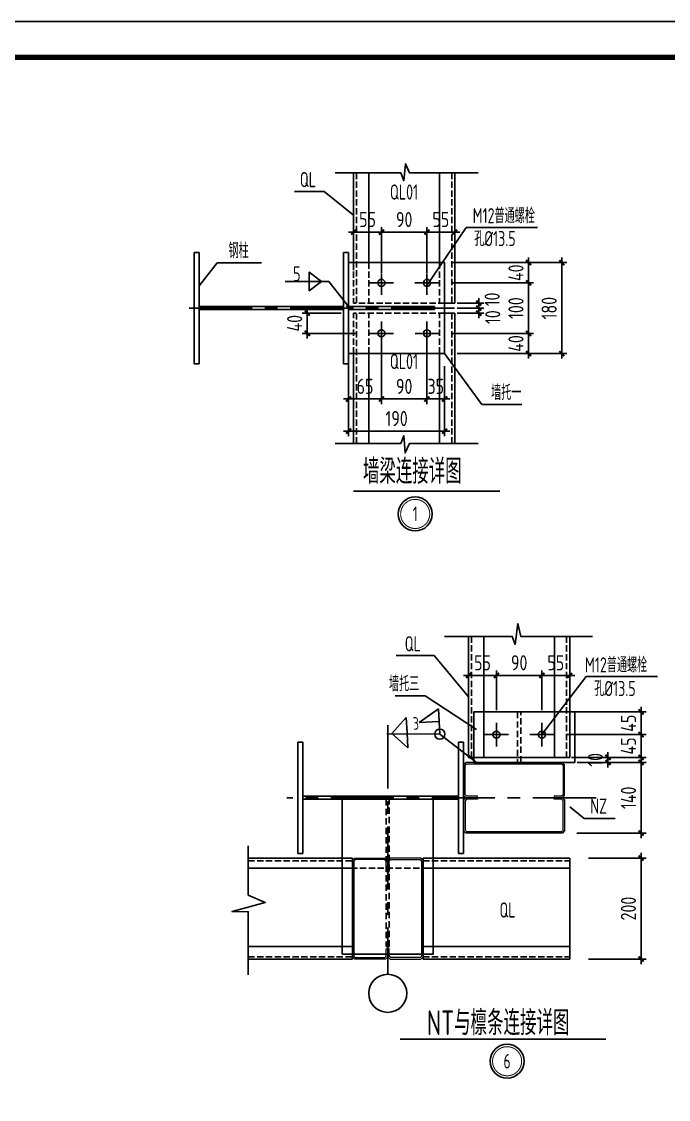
# Model space of a CAD drawing. Extents: x 180850 to 1399066, y 48356 to 327880.
# Drawn here: x 1108864 to 1134467, y 177722 to 220382 of the extents above; entities that cross this region are included whole.
import ezdxf
from ezdxf.enums import TextEntityAlignment as Align

# ---------------------------------------------------------------- set-up
doc = ezdxf.new("R2010")
doc.units = 0
doc.header["$LTSCALE"] = 1000
for name, pattern in [('CENTERX2', [4, 2.5, -0.5, 0.5, -0.5]), ('CONTINOUS', [0]), ('DASH', [0.35, 0.25, -0.1]), ('DASHED', [0.75, 0.5, -0.25])]:
    doc.linetypes.add(name, pattern=pattern)
for name, color, linetype in [('4', 4, 'CONTINOUS'), ('AXIS', 3, 'Continuous'), ('BEAM', 4, 'Continuous'), ('BJ', 23, 'Continuous'), ('GZ', 50, 'Continuous'), ('PUB_TEXT', 7, 'Continuous'), ('PUB_TITLE', 4, 'Continuous'), ('PZ', 202, 'Continuous'), ('STXT_HF', 7, 'Continuous'), ('STXT_HF_TEXT', 7, 'Continuous'), ('THIN', 7, 'Continuous'), ('文字', 7, 'Continuous'), ('板', 243, 'Continuous'), ('框线', 252, 'Continuous')]:
    doc.layers.add(name, color=color, linetype=linetype)
doc.layers.add('檩条', color=30, linetype='Continuous', lineweight=5)
doc.styles.get("Standard").update_dxf_attribs({"font": 'gbenor.shx', "bigfont": 'gbcbig.shx'})
doc.styles.add('TSSD_Dimension', font='Tssdeng.shx', dxfattribs={"width": 0.8, "bigfont": 'hztxt.shx'})
doc.styles.add('TSSD_Num', font='Tssdeng.shx', dxfattribs={"width": 0.7, "bigfont": 'hztxt.shx'})
doc.styles.add('标准字体', font='tssdeng.shx', dxfattribs={"width": 0.7, "bigfont": 'tssdchn.shx'})
doc.dimstyles.new('TSSD_20_200', dxfattribs={"dimtxt": 600, "dimasz": 200, "dimexe": 200, "dimexo": 500, "dimgap": 200, "dimtad": 1, "dimdec": 0, "dimlfac": 0.05, "dimzin": 0, "dimdsep": 46, "dimtxsty": 'TSSD_Dimension', "dimblk": 'ARCHTICK', "dimblk1": 'ARCHTICK', "dimblk2": 'ARCHTICK', "dimcen": 0, "dimdle": 200, "dimclrt": 7, "dimadec": 0, "dimazin": 0, "dimtfac": 1, "dimtdec": 0, "dimtix": 1, "dimtmove": 2, "dimatfit": 3, "dimfxl": 1, "dimtolj": 1, "dimtzin": 0, "dimarcsym": 0})
doc.dimstyles.new('TSSD_5_150', dxfattribs={"dimtxt": 520, "dimasz": 150, "dimexe": 150, "dimexo": 375, "dimgap": 150, "dimtad": 1, "dimdec": 0, "dimlfac": 0.2, "dimzin": 0, "dimdsep": 46, "dimtxsty": 'TSSD_Dimension', "dimblk": 'ARCHTICK', "dimcen": 0, "dimdle": 150, "dimclrd": 3, "dimclre": 3, "dimclrt": 7, "dimadec": 0, "dimazin": 0, "dimtfac": 1, "dimtdec": 0, "dimtix": 1, "dimtmove": 2, "dimatfit": 3, "dimldrblk": 'ARCHTICK', "dimfxl": 1, "dimtolj": 1, "dimtzin": 0, "dimarcsym": 0})
doc.dimstyles.new('TSSD_LEADER_STYLE_400.0', dxfattribs={"dimtxt": 1200, "dimasz": 400, "dimexe": 400, "dimexo": 1000, "dimgap": 0.09, "dimtad": 0, "dimtih": 1, "dimtoh": 1, "dimdec": 4, "dimzin": 0, "dimdsep": 46, "dimtxsty": 'Standard', "dimcen": 0.09, "dimdle": 400, "dimclrt": 7, "dimadec": 0, "dimazin": 0, "dimtfac": 1, "dimtdec": 4, "dimtofl": 0, "dimtmove": 0, "dimatfit": 3, "dimfxl": 1, "dimtolj": 1, "dimtzin": 0, "dimarcsym": 0})

# ---------------------------------------------------------------- blocks, each defined once
blk = doc.blocks.new('_ArchTick')
at = {"color": 0, "linetype": 'ByBlock', "const_width": 0.4}
blk.add_lwpolyline([(-0.5, -0.5), (0.5, 0.5)], dxfattribs=at)
blk = doc.blocks.new('*D616')
at = {"layer": 'AXIS', "color": 0, "linetype": 'ByBlock', "lineweight": -2, "transparency": 16777216}
for p, q in [((1128932, 208041), (1128932, 208241)), ((1125888, 208041), (1129132, 208041)), ((1128932, 207241), (1128932, 208041)), ((1126108, 207241), (1129132, 207241)), ((1128932, 207241), (1128932, 207041))]:
    blk.add_line(p, q, dxfattribs=at)
at = {"layer": 'Defpoints', "color": 0, "linetype": 'ByBlock', "transparency": 16777216}
for p in [(1125388, 208041), (1128932, 208041), (1125608, 207241)]:
    blk.add_point(p, dxfattribs=at)
at = {"layer": 'AXIS', "color": 0, "linetype": 'ByBlock', "lineweight": -2, "transparency": 16777216, "xscale": 200, "yscale": 200, "zscale": 200}
for p, rotation in [((1128932, 208041), 270), ((1128932, 207241), 90)]:
    blk.add_blockref('_ArchTick', p, dxfattribs=dict(at, rotation=rotation))
at = {"layer": 'AXIS', "color": 7, "linetype": 'ByBlock', "transparency": 16777216, "insert": (1128432, 207641), "char_height": 600, "attachment_point": 5, "rotation": 90, "style": 'TSSD_Dimension'}
blk.add_mtext('\\A1;40', dxfattribs=at)
blk = doc.blocks.new('*D548')
at = {"layer": 'AXIS', "color": 0, "linetype": 'ByBlock', "lineweight": -2, "transparency": 16777216}
for p, q in [((1125880, 210041), (1129132, 210041)), ((1128932, 207841), (1128932, 210241)), ((1125888, 208041), (1129132, 208041))]:
    blk.add_line(p, q, dxfattribs=at)
at = {"layer": 'Defpoints', "color": 0, "linetype": 'ByBlock', "transparency": 16777216}
for p in [(1125380, 210041), (1128932, 210041), (1125388, 208041)]:
    blk.add_point(p, dxfattribs=at)
at = {"layer": 'AXIS', "color": 0, "linetype": 'ByBlock', "lineweight": -2, "transparency": 16777216, "xscale": 200, "yscale": 200, "zscale": 200}
for p, rotation in [((1128932, 210041), 90), ((1128932, 208041), 270)]:
    blk.add_blockref('_ArchTick', p, dxfattribs=dict(at, rotation=rotation))
at = {"layer": 'AXIS', "color": 7, "linetype": 'ByBlock', "transparency": 16777216, "insert": (1128432, 209041), "char_height": 600, "attachment_point": 5, "rotation": 90, "style": 'TSSD_Dimension'}
blk.add_mtext('\\A1;100', dxfattribs=at)
blk = doc.blocks.new('*D549')
at = {"layer": 'AXIS', "color": 0, "linetype": 'ByBlock', "lineweight": -2, "transparency": 16777216}
for p, q in [((1125908, 210841), (1129132, 210841)), ((1128932, 210841), (1128932, 211041)), ((1128932, 210041), (1128932, 210841)), ((1125880, 210041), (1129132, 210041)), ((1128932, 210041), (1128932, 209841))]:
    blk.add_line(p, q, dxfattribs=at)
at = {"layer": 'Defpoints', "color": 0, "linetype": 'ByBlock', "transparency": 16777216}
for p in [(1125408, 210841), (1128932, 210841), (1125380, 210041)]:
    blk.add_point(p, dxfattribs=at)
at = {"layer": 'AXIS', "color": 0, "linetype": 'ByBlock', "lineweight": -2, "transparency": 16777216, "xscale": 200, "yscale": 200, "zscale": 200}
for p, rotation in [((1128932, 210841), 270), ((1128932, 210041), 90)]:
    blk.add_blockref('_ArchTick', p, dxfattribs=dict(at, rotation=rotation))
at = {"layer": 'AXIS', "color": 7, "linetype": 'ByBlock', "transparency": 16777216, "insert": (1128432, 210441), "char_height": 600, "attachment_point": 5, "rotation": 90, "style": 'TSSD_Dimension'}
blk.add_mtext('\\A1;40', dxfattribs=at)
blk = doc.blocks.new('*D617')
at = {"layer": 'AXIS', "color": 0, "linetype": 'ByBlock', "lineweight": -2, "transparency": 16777216}
for p, q in [((1126108, 210841), (1130446, 210841)), ((1130246, 207041), (1130246, 211041)), ((1126108, 207241), (1130446, 207241))]:
    blk.add_line(p, q, dxfattribs=at)
at = {"layer": 'Defpoints', "color": 0, "linetype": 'ByBlock', "transparency": 16777216}
for p in [(1125608, 210841), (1130246, 210841), (1125608, 207241)]:
    blk.add_point(p, dxfattribs=at)
at = {"layer": 'AXIS', "color": 0, "linetype": 'ByBlock', "lineweight": -2, "transparency": 16777216, "xscale": 200, "yscale": 200, "zscale": 200}
for p, rotation in [((1130246, 210841), 90), ((1130246, 207241), 270)]:
    blk.add_blockref('_ArchTick', p, dxfattribs=dict(at, rotation=rotation))
at = {"layer": 'AXIS', "color": 7, "linetype": 'ByBlock', "transparency": 16777216, "insert": (1129746, 209041), "char_height": 600, "attachment_point": 5, "rotation": 90, "style": 'TSSD_Dimension'}
blk.add_mtext('\\A1;180', dxfattribs=at)
blk = doc.blocks.new('*D550')
at = {"layer": 'AXIS', "color": 0, "linetype": 'ByBlock', "lineweight": -2, "transparency": 16777216}
for p, q in [((1124908, 207641), (1124908, 205244)), ((1125608, 206741), (1125608, 205244)), ((1124908, 205444), (1124708, 205444)), ((1125608, 205444), (1124908, 205444)), ((1125608, 205444), (1125808, 205444))]:
    blk.add_line(p, q, dxfattribs=at)
at = {"layer": 'Defpoints', "color": 0, "linetype": 'ByBlock', "transparency": 16777216}
for p in [(1124908, 208141), (1125608, 207241), (1124908, 205444)]:
    blk.add_point(p, dxfattribs=at)
at = {"layer": 'AXIS', "color": 0, "linetype": 'ByBlock', "lineweight": -2, "transparency": 16777216, "xscale": 200, "yscale": 200, "zscale": 200}
for p, rotation in [((1124908, 205444), 359.9986735025578), ((1125608, 205444), 179.9986735025579)]:
    blk.add_blockref('_ArchTick', p, dxfattribs=dict(at, rotation=rotation))
at = {"layer": 'AXIS', "color": 7, "linetype": 'ByBlock', "transparency": 16777216, "insert": (1125258, 205944), "char_height": 600, "attachment_point": 5, "rotation": 359.9987, "style": 'TSSD_Dimension'}
blk.add_mtext('\\A1;35', dxfattribs=at)
blk = doc.blocks.new('*D551')
at = {"layer": 'AXIS', "color": 0, "linetype": 'ByBlock', "lineweight": -2, "transparency": 16777216}
for p, q in [((1123108, 207641), (1123108, 205244)), ((1124908, 207641), (1124908, 205244)), ((1125108, 205444), (1122908, 205444))]:
    blk.add_line(p, q, dxfattribs=at)
at = {"layer": 'Defpoints', "color": 0, "linetype": 'ByBlock', "transparency": 16777216}
for p in [(1123108, 208141), (1124908, 208141), (1123108, 205444)]:
    blk.add_point(p, dxfattribs=at)
at = {"layer": 'AXIS', "color": 0, "linetype": 'ByBlock', "lineweight": -2, "transparency": 16777216, "xscale": 200, "yscale": 200, "zscale": 200}
for p, rotation in [((1123108, 205444), 179.9986735025579), ((1124908, 205444), 359.9986735025578)]:
    blk.add_blockref('_ArchTick', p, dxfattribs=dict(at, rotation=rotation))
at = {"layer": 'AXIS', "color": 7, "linetype": 'ByBlock', "transparency": 16777216, "insert": (1124008, 205944), "char_height": 600, "attachment_point": 5, "rotation": 359.9987, "style": 'TSSD_Dimension'}
blk.add_mtext('\\A1;90', dxfattribs=at)
blk = doc.blocks.new('*D552')
at = {"layer": 'AXIS', "color": 0, "linetype": 'ByBlock', "lineweight": -2, "transparency": 16777216}
for p, q in [((1121808, 207641), (1121808, 205244)), ((1123108, 207641), (1123108, 205244)), ((1123308, 205444), (1121608, 205444))]:
    blk.add_line(p, q, dxfattribs=at)
at = {"layer": 'Defpoints', "color": 0, "linetype": 'ByBlock', "transparency": 16777216}
for p in [(1121808, 208141), (1123108, 208141), (1121808, 205444)]:
    blk.add_point(p, dxfattribs=at)
at = {"layer": 'AXIS', "color": 0, "linetype": 'ByBlock', "lineweight": -2, "transparency": 16777216, "xscale": 200, "yscale": 200, "zscale": 200}
for p, rotation in [((1121808, 205444), 179.9986735025579), ((1123108, 205444), 359.9986735025578)]:
    blk.add_blockref('_ArchTick', p, dxfattribs=dict(at, rotation=rotation))
at = {"layer": 'AXIS', "color": 7, "linetype": 'ByBlock', "transparency": 16777216, "insert": (1122458, 205944), "char_height": 600, "attachment_point": 5, "rotation": 359.9987, "style": 'TSSD_Dimension'}
blk.add_mtext('\\A1;65', dxfattribs=at)
blk = doc.blocks.new('*D553')
at = {"layer": 'AXIS', "color": 0, "linetype": 'ByBlock', "lineweight": -2, "transparency": 16777216}
for p, q in [((1121808, 206741), (1121808, 203971)), ((1125608, 206741), (1125608, 203971)), ((1125808, 204171), (1121608, 204171))]:
    blk.add_line(p, q, dxfattribs=at)
at = {"layer": 'Defpoints', "color": 0, "linetype": 'ByBlock', "transparency": 16777216}
for p in [(1121808, 207241), (1125608, 207241), (1121808, 204171)]:
    blk.add_point(p, dxfattribs=at)
at = {"layer": 'AXIS', "color": 0, "linetype": 'ByBlock', "lineweight": -2, "transparency": 16777216, "xscale": 200, "yscale": 200, "zscale": 200}
for p, rotation in [((1121808, 204171), 179.9986735025579), ((1125608, 204171), 359.9986735025578)]:
    blk.add_blockref('_ArchTick', p, dxfattribs=dict(at, rotation=rotation))
at = {"layer": 'AXIS', "color": 7, "linetype": 'ByBlock', "transparency": 16777216, "insert": (1123708, 204671), "char_height": 600, "attachment_point": 5, "rotation": 359.9987, "style": 'TSSD_Dimension'}
blk.add_mtext('\\A1;190', dxfattribs=at)
blk = doc.blocks.new('ts_idx2')
at = {"color": 0, "linetype": 'ByBlock', "lineweight": -2, "const_width": 0.0333}
blk.add_lwpolyline([(-0.5, 0, 1), (0.5, 0, 1)], format="xyb", close=True, dxfattribs=at)
at = {"color": 0, "linetype": 'ByBlock', "lineweight": -2}
blk.add_circle((0, 0), 0.583, dxfattribs=at)
at = {"color": 0, "linetype": 'ByBlock', "lineweight": -2, "style": 'TSSD_Num', "width": 0.7}
blk.add_attdef('A', text='', height=0.5, dxfattribs=at).set_placement((0, 0), align=Align.MIDDLE_CENTER)
blk = doc.blocks.new('*D554')
at = {"layer": 'AXIS', "color": 0, "linetype": 'ByBlock', "lineweight": -2, "transparency": 16777216}
for p, q in [((1120173, 208841), (1120173, 209041)), ((1121508, 208841), (1119973, 208841)), ((1120173, 208841), (1120173, 208041)), ((1122108, 208041), (1119973, 208041)), ((1120173, 208041), (1120173, 207841))]:
    blk.add_line(p, q, dxfattribs=at)
at = {"layer": 'Defpoints', "color": 0, "linetype": 'ByBlock', "transparency": 16777216}
for p in [(1122008, 208841), (1120173, 208041), (1122608, 208041)]:
    blk.add_point(p, dxfattribs=at)
at = {"layer": 'AXIS', "color": 0, "linetype": 'ByBlock', "lineweight": -2, "transparency": 16777216, "xscale": 200, "yscale": 200, "zscale": 200}
for p, rotation in [((1120173, 208841), 270), ((1120173, 208041), 90)]:
    blk.add_blockref('_ArchTick', p, dxfattribs=dict(at, rotation=rotation))
at = {"layer": 'AXIS', "color": 7, "linetype": 'ByBlock', "transparency": 16777216, "insert": (1119673, 208441), "char_height": 600, "attachment_point": 5, "rotation": 90, "style": 'TSSD_Dimension'}
blk.add_mtext('\\A1;40', dxfattribs=at)
blk = doc.blocks.new('*D555')
at = {"layer": 'AXIS', "color": 0, "linetype": 'ByBlock', "lineweight": -2, "transparency": 16777216}
for p, q in [((1126108, 209241), (1127161, 209241)), ((1126108, 209041), (1127161, 209041)), ((1126961, 209241), (1126961, 209441)), ((1126961, 209241), (1126961, 209041)), ((1126961, 209041), (1126961, 208841))]:
    blk.add_line(p, q, dxfattribs=at)
at = {"layer": 'Defpoints', "color": 0, "linetype": 'ByBlock', "transparency": 16777216}
for p in [(1125608, 209241), (1125608, 209041), (1126961, 209041)]:
    blk.add_point(p, dxfattribs=at)
at = {"layer": 'AXIS', "color": 0, "linetype": 'ByBlock', "lineweight": -2, "transparency": 16777216, "xscale": 200, "yscale": 200, "zscale": 200}
for p, rotation in [((1126961, 209241), 270), ((1126961, 209041), 90)]:
    blk.add_blockref('_ArchTick', p, dxfattribs=dict(at, rotation=rotation))
at = {"layer": 'AXIS', "color": 7, "linetype": 'ByBlock', "transparency": 16777216, "insert": (1127490, 209386), "char_height": 600, "attachment_point": 5, "rotation": 90, "style": 'TSSD_Dimension'}
blk.add_mtext('\\A1;10', dxfattribs=at)
blk = doc.blocks.new('*D556')
at = {"layer": 'AXIS', "color": 0, "linetype": 'ByBlock', "lineweight": -2, "transparency": 16777216}
for p, q in [((1126108, 209041), (1127161, 209041)), ((1126961, 209041), (1126961, 209241)), ((1126961, 208841), (1126961, 209041)), ((1126108, 208841), (1127161, 208841)), ((1126961, 208841), (1126961, 208641))]:
    blk.add_line(p, q, dxfattribs=at)
at = {"layer": 'Defpoints', "color": 0, "linetype": 'ByBlock', "transparency": 16777216}
for p in [(1125608, 209041), (1126961, 209041), (1125608, 208841)]:
    blk.add_point(p, dxfattribs=at)
at = {"layer": 'AXIS', "color": 0, "linetype": 'ByBlock', "lineweight": -2, "transparency": 16777216, "xscale": 200, "yscale": 200, "zscale": 200}
for p, rotation in [((1126961, 209041), 270), ((1126961, 208841), 90)]:
    blk.add_blockref('_ArchTick', p, dxfattribs=dict(at, rotation=rotation))
at = {"layer": 'AXIS', "color": 7, "linetype": 'ByBlock', "transparency": 16777216, "insert": (1127514, 208684), "char_height": 600, "attachment_point": 5, "rotation": 90, "style": 'TSSD_Dimension'}
blk.add_mtext('\\A1;10', dxfattribs=at)
blk = doc.blocks.new('*D557')
at = {"layer": 'AXIS', "color": 0, "linetype": 'ByBlock', "lineweight": -2, "transparency": 16777216}
for p, q in [((1126208, 212047), (1124708, 212047)), ((1124908, 210441), (1124908, 212247)), ((1126008, 210441), (1126008, 212247))]:
    blk.add_line(p, q, dxfattribs=at)
at = {"layer": 'Defpoints', "color": 0, "linetype": 'ByBlock', "transparency": 16777216}
for p in [(1124908, 212047), (1124908, 209941), (1126008, 209941)]:
    blk.add_point(p, dxfattribs=at)
at = {"layer": 'AXIS', "color": 0, "linetype": 'ByBlock', "lineweight": -2, "transparency": 16777216, "xscale": 200, "yscale": 200, "zscale": 200, "rotation": 180}
blk.add_blockref('_ArchTick', (1124908, 212047), dxfattribs=at)
at = {"layer": 'AXIS', "color": 0, "linetype": 'ByBlock', "lineweight": -2, "transparency": 16777216, "xscale": 200, "yscale": 200, "zscale": 200}
blk.add_blockref('_ArchTick', (1126008, 212047), dxfattribs=at)
at = {"layer": 'AXIS', "color": 7, "linetype": 'ByBlock', "transparency": 16777216, "insert": (1125458, 212547), "char_height": 600, "attachment_point": 5, "style": 'TSSD_Dimension'}
blk.add_mtext('\\A1;55', dxfattribs=at)
blk = doc.blocks.new('*D558')
at = {"layer": 'AXIS', "color": 0, "linetype": 'ByBlock', "lineweight": -2, "transparency": 16777216}
for p, q in [((1125108, 212047), (1122908, 212047)), ((1123108, 210441), (1123108, 212247)), ((1124908, 210441), (1124908, 212247))]:
    blk.add_line(p, q, dxfattribs=at)
at = {"layer": 'Defpoints', "color": 0, "linetype": 'ByBlock', "transparency": 16777216}
for p in [(1123108, 212047), (1123108, 209941), (1124908, 209941)]:
    blk.add_point(p, dxfattribs=at)
at = {"layer": 'AXIS', "color": 0, "linetype": 'ByBlock', "lineweight": -2, "transparency": 16777216, "xscale": 200, "yscale": 200, "zscale": 200, "rotation": 180}
blk.add_blockref('_ArchTick', (1123108, 212047), dxfattribs=at)
at = {"layer": 'AXIS', "color": 0, "linetype": 'ByBlock', "lineweight": -2, "transparency": 16777216, "xscale": 200, "yscale": 200, "zscale": 200}
blk.add_blockref('_ArchTick', (1124908, 212047), dxfattribs=at)
at = {"layer": 'AXIS', "color": 7, "linetype": 'ByBlock', "transparency": 16777216, "insert": (1124008, 212547), "char_height": 600, "attachment_point": 5, "style": 'TSSD_Dimension'}
blk.add_mtext('\\A1;90', dxfattribs=at)
blk = doc.blocks.new('*D559')
at = {"layer": 'AXIS', "color": 0, "linetype": 'ByBlock', "lineweight": -2, "transparency": 16777216}
for p, q in [((1123308, 212047), (1121808, 212047)), ((1122008, 210541), (1122008, 212247)), ((1123108, 210441), (1123108, 212247))]:
    blk.add_line(p, q, dxfattribs=at)
at = {"layer": 'Defpoints', "color": 0, "linetype": 'ByBlock', "transparency": 16777216}
for p in [(1122008, 212047), (1122008, 210041), (1123108, 209941)]:
    blk.add_point(p, dxfattribs=at)
at = {"layer": 'AXIS', "color": 0, "linetype": 'ByBlock', "lineweight": -2, "transparency": 16777216, "xscale": 200, "yscale": 200, "zscale": 200, "rotation": 180}
blk.add_blockref('_ArchTick', (1122008, 212047), dxfattribs=at)
at = {"layer": 'AXIS', "color": 0, "linetype": 'ByBlock', "lineweight": -2, "transparency": 16777216, "xscale": 200, "yscale": 200, "zscale": 200}
blk.add_blockref('_ArchTick', (1123108, 212047), dxfattribs=at)
at = {"layer": 'AXIS', "color": 7, "linetype": 'ByBlock', "transparency": 16777216, "insert": (1122558, 212547), "char_height": 600, "attachment_point": 5, "style": 'TSSD_Dimension'}
blk.add_mtext('\\A1;55', dxfattribs=at)
blk = doc.blocks.new('_WELD001')
at = {"linetype": 'ByBlock'}
h = blk.add_hatch(color=0, dxfattribs=at)
h.paths.add_polyline_path([(0.8, 0.5), (0, 1), (0, 0.5)], flags=16)
edge = h.paths.add_edge_path()
edge.add_line((0.8, 0.5), (0, 1))
edge.add_line((0, 0.5), (0.8, 0.5))
edge.add_line((0, 0), (0, 1))
at = {"color": 0, "linetype": 'ByBlock'}
for p, q in [((0, 0), (0, 1)), ((0.8, 0.5), (0, 1)), ((0, 0.5), (0.8, 0.5))]:
    blk.add_line(p, q, dxfattribs=at)
blk = doc.blocks.new('_WELD003')
at = {"color": 0, "linetype": 'ByBlock'}
blk.add_circle((0, 0), 0.5, dxfattribs=at)
blk = doc.blocks.new('_WELD004')
at = {"color": 0, "linetype": 'ByBlock'}
for p, q in [((0, 1), (1, 0)), ((0, 0), (0, 1))]:
    blk.add_line(p, q, dxfattribs=at)
blk = doc.blocks.new('*D669')
at = {"layer": 'AXIS', "color": 0, "linetype": 'ByBlock', "lineweight": -2, "transparency": 16777216}
for p, q in [((1126558, 193133), (1126558, 194704)), ((1127658, 193133), (1127658, 194704)), ((1127858, 194504), (1126358, 194504))]:
    blk.add_line(p, q, dxfattribs=at)
at = {"layer": 'Defpoints', "color": 0, "linetype": 'ByBlock', "transparency": 16777216}
for p in [(1126558, 194504), (1126558, 192633), (1127658, 192633)]:
    blk.add_point(p, dxfattribs=at)
at = {"layer": 'AXIS', "color": 0, "linetype": 'ByBlock', "lineweight": -2, "transparency": 16777216, "xscale": 200, "yscale": 200, "zscale": 200, "rotation": 180}
blk.add_blockref('_ArchTick', (1126558, 194504), dxfattribs=at)
at = {"layer": 'AXIS', "color": 0, "linetype": 'ByBlock', "lineweight": -2, "transparency": 16777216, "xscale": 200, "yscale": 200, "zscale": 200}
blk.add_blockref('_ArchTick', (1127658, 194504), dxfattribs=at)
at = {"layer": 'AXIS', "color": 7, "linetype": 'ByBlock', "transparency": 16777216, "insert": (1127108, 195004), "char_height": 600, "attachment_point": 5, "style": 'TSSD_Dimension'}
blk.add_mtext('\\A1;55', dxfattribs=at)
blk = doc.blocks.new('*D670')
at = {"layer": 'AXIS', "color": 0, "linetype": 'ByBlock', "lineweight": -2, "transparency": 16777216}
for p, q in [((1127658, 193133), (1127658, 194704)), ((1129458, 193133), (1129458, 194704)), ((1127458, 194504), (1129658, 194504))]:
    blk.add_line(p, q, dxfattribs=at)
at = {"layer": 'Defpoints', "color": 0, "linetype": 'ByBlock', "transparency": 16777216}
for p in [(1129458, 194504), (1127658, 192633), (1129458, 192633)]:
    blk.add_point(p, dxfattribs=at)
at = {"layer": 'AXIS', "color": 0, "linetype": 'ByBlock', "lineweight": -2, "transparency": 16777216, "xscale": 200, "yscale": 200, "zscale": 200, "rotation": 180}
blk.add_blockref('_ArchTick', (1127658, 194504), dxfattribs=at)
at = {"layer": 'AXIS', "color": 0, "linetype": 'ByBlock', "lineweight": -2, "transparency": 16777216, "xscale": 200, "yscale": 200, "zscale": 200}
blk.add_blockref('_ArchTick', (1129458, 194504), dxfattribs=at)
at = {"layer": 'AXIS', "color": 7, "linetype": 'ByBlock', "transparency": 16777216, "insert": (1128558, 195004), "char_height": 600, "attachment_point": 5, "style": 'TSSD_Dimension'}
blk.add_mtext('\\A1;90', dxfattribs=at)
blk = doc.blocks.new('*D671')
at = {"layer": 'AXIS', "color": 0, "linetype": 'ByBlock', "lineweight": -2, "transparency": 16777216}
for p, q in [((1129458, 193133), (1129458, 194704)), ((1130558, 193133), (1130558, 194704)), ((1129258, 194504), (1130758, 194504))]:
    blk.add_line(p, q, dxfattribs=at)
at = {"layer": 'Defpoints', "color": 0, "linetype": 'ByBlock', "transparency": 16777216}
for p in [(1130558, 194504), (1129458, 192633), (1130558, 192633)]:
    blk.add_point(p, dxfattribs=at)
at = {"layer": 'AXIS', "color": 0, "linetype": 'ByBlock', "lineweight": -2, "transparency": 16777216, "xscale": 200, "yscale": 200, "zscale": 200, "rotation": 180}
blk.add_blockref('_ArchTick', (1129458, 194504), dxfattribs=at)
at = {"layer": 'AXIS', "color": 0, "linetype": 'ByBlock', "lineweight": -2, "transparency": 16777216, "xscale": 200, "yscale": 200, "zscale": 200}
blk.add_blockref('_ArchTick', (1130558, 194504), dxfattribs=at)
at = {"layer": 'AXIS', "color": 7, "linetype": 'ByBlock', "transparency": 16777216, "insert": (1130008, 195004), "char_height": 600, "attachment_point": 5, "style": 'TSSD_Dimension'}
blk.add_mtext('\\A1;55', dxfattribs=at)
blk = doc.blocks.new('*D672')
at = {"layer": 'AXIS', "color": 0, "linetype": 'ByBlock', "lineweight": -2, "transparency": 16777216}
for p, q in [((1133384, 193061), (1133384, 193261)), ((1130430, 193061), (1133584, 193061)), ((1133384, 192161), (1133384, 193061)), ((1130430, 192161), (1133584, 192161)), ((1133384, 192161), (1133384, 191961))]:
    blk.add_line(p, q, dxfattribs=at)
at = {"layer": 'Defpoints', "color": 0, "linetype": 'ByBlock', "transparency": 16777216}
for p in [(1129930, 193061), (1133384, 193061), (1129930, 192161)]:
    blk.add_point(p, dxfattribs=at)
at = {"layer": 'AXIS', "color": 0, "linetype": 'ByBlock', "lineweight": -2, "transparency": 16777216, "xscale": 200, "yscale": 200, "zscale": 200}
for p, rotation in [((1133384, 193061), 270), ((1133384, 192161), 90)]:
    blk.add_blockref('_ArchTick', p, dxfattribs=dict(at, rotation=rotation))
at = {"layer": 'AXIS', "color": 7, "linetype": 'ByBlock', "transparency": 16777216, "insert": (1132884, 192611), "char_height": 600, "attachment_point": 5, "rotation": 90, "style": 'TSSD_Dimension'}
blk.add_mtext('\\A1;45', dxfattribs=at)
blk = doc.blocks.new('*D615')
at = {"layer": 'AXIS', "color": 0, "linetype": 'ByBlock', "lineweight": -2, "transparency": 16777216}
for p, q in [((1130630, 192161), (1133584, 192161)), ((1133384, 192161), (1133384, 192361)), ((1133384, 192161), (1133384, 191261)), ((1130630, 191261), (1133584, 191261)), ((1133384, 191261), (1133384, 191061))]:
    blk.add_line(p, q, dxfattribs=at)
at = {"layer": 'Defpoints', "color": 0, "linetype": 'ByBlock', "transparency": 16777216}
for p in [(1130130, 192161), (1130130, 191261), (1133384, 191261)]:
    blk.add_point(p, dxfattribs=at)
at = {"layer": 'AXIS', "color": 0, "linetype": 'ByBlock', "lineweight": -2, "transparency": 16777216, "xscale": 200, "yscale": 200, "zscale": 200}
for p, rotation in [((1133384, 192161), 270), ((1133384, 191261), 90)]:
    blk.add_blockref('_ArchTick', p, dxfattribs=dict(at, rotation=rotation))
at = {"layer": 'AXIS', "color": 7, "linetype": 'ByBlock', "transparency": 16777216, "insert": (1132884, 191711), "char_height": 600, "attachment_point": 5, "rotation": 90, "style": 'TSSD_Dimension'}
blk.add_mtext('\\A1;45', dxfattribs=at)
blk = doc.blocks.new('*D673')
at = {"layer": 'AXIS', "color": 0, "linetype": 'ByBlock', "lineweight": -2, "transparency": 16777216}
for p, q in [((1131058, 191261), (1132274, 191261)), ((1132074, 191261), (1132074, 191461)), ((1132074, 191061), (1132074, 191261)), ((1130858, 191061), (1132274, 191061)), ((1132074, 191061), (1132074, 190861))]:
    blk.add_line(p, q, dxfattribs=at)
at = {"layer": 'Defpoints', "color": 0, "linetype": 'ByBlock', "transparency": 16777216}
for p in [(1130558, 191261), (1132074, 191261), (1130358, 191061)]:
    blk.add_point(p, dxfattribs=at)
at = {"layer": 'AXIS', "color": 0, "linetype": 'ByBlock', "lineweight": -2, "transparency": 16777216, "xscale": 200, "yscale": 200, "zscale": 200}
for p, rotation in [((1132074, 191261), 270), ((1132074, 191061), 90)]:
    blk.add_blockref('_ArchTick', p, dxfattribs=dict(at, rotation=rotation))
at = {"layer": 'AXIS', "color": 7, "linetype": 'ByBlock', "transparency": 16777216, "insert": (1131574, 191161), "char_height": 600, "attachment_point": 5, "rotation": 90, "style": 'TSSD_Dimension'}
blk.add_mtext('\\A1;10', dxfattribs=at)
blk = doc.blocks.new('*D521')
at = {"layer": 'AXIS', "color": 0, "linetype": 'ByBlock', "lineweight": -2, "transparency": 16777216}
for p, q in [((1133384, 191261), (1133384, 188061)), ((1130858, 191061), (1133584, 191061)), ((1130843, 188261), (1133584, 188261))]:
    blk.add_line(p, q, dxfattribs=at)
at = {"layer": 'Defpoints', "color": 0, "linetype": 'ByBlock', "transparency": 16777216}
for p in [(1130358, 191061), (1130343, 188261), (1133384, 188261)]:
    blk.add_point(p, dxfattribs=at)
at = {"layer": 'AXIS', "color": 0, "linetype": 'ByBlock', "lineweight": -2, "transparency": 16777216, "xscale": 200, "yscale": 200, "zscale": 200}
for p, rotation in [((1133384, 191061), 90), ((1133384, 188261), 270)]:
    blk.add_blockref('_ArchTick', p, dxfattribs=dict(at, rotation=rotation))
at = {"layer": 'AXIS', "color": 7, "linetype": 'ByBlock', "transparency": 16777216, "insert": (1132884, 189661), "char_height": 600, "attachment_point": 5, "rotation": 90, "style": 'TSSD_Dimension'}
blk.add_mtext('\\A1;140', dxfattribs=at)
blk = doc.blocks.new('*D522')
at = {"layer": 'AXIS', "color": 0, "linetype": 'ByBlock', "lineweight": -2, "transparency": 16777216}
for p, q in [((1133383, 187476), (1133383, 183076)), ((1131308, 187276), (1133583, 187276)), ((1131308, 183276), (1133583, 183276))]:
    blk.add_line(p, q, dxfattribs=at)
at = {"layer": 'Defpoints', "color": 0, "linetype": 'ByBlock', "transparency": 16777216}
for p in [(1130808, 187276), (1130808, 183276), (1133383, 183276)]:
    blk.add_point(p, dxfattribs=at)
at = {"layer": 'AXIS', "color": 0, "linetype": 'ByBlock', "lineweight": -2, "transparency": 16777216, "xscale": 200, "yscale": 200, "zscale": 200}
for p, rotation in [((1133383, 187276), 90), ((1133383, 183276), 270)]:
    blk.add_blockref('_ArchTick', p, dxfattribs=dict(at, rotation=rotation))
at = {"layer": 'AXIS', "color": 7, "linetype": 'ByBlock', "transparency": 16777216, "insert": (1132883, 185276), "char_height": 600, "attachment_point": 5, "rotation": 90, "style": 'TSSD_Dimension'}
blk.add_mtext('\\A1;200', dxfattribs=at)

msp = doc.modelspace()

# ---------------------------------------------------------------- linework, layer by layer
at = {"color": 8, "linetype": 'CENTERX2'}
for p, q in [((1125995.82, 209040.77), (1115005.2, 209040.94)), ((1123358, 192528.6), (1123358, 182674.79)), ((1131600.56, 189661.06), (1119360.97, 189661.22))]:
    msp.add_line(p, q, dxfattribs=at)
at = {"color": 3, "const_width": 64.9, "elevation": 0}
msp.add_lwpolyline([(1121999.62, 201800.32), (1127799.62, 201800.32)], dxfattribs=at)
at = {"color": 3, "const_width": 64.9}
msp.add_lwpolyline([(1123842.81, 180101.58), (1131997.73, 180101.58)], dxfattribs=at)
at = {"layer": '4', "color": 8, "linetype": 'DASH'}
for p, q in [((1122121.65, 214397.7), (1122121.72, 209240.79)), ((1125887.82, 214397.7), (1125887.85, 209240.79)), ((1122007.84, 210840.77), (1122007.82, 209240.82)), ((1122607.84, 210840.77), (1122607.82, 209240.82)), ((1125407.84, 210840.77), (1125407.82, 209240.78)), ((1125607.82, 209240.79), (1122007.85, 209240.79)), ((1122007.79, 207240.88), (1122007.81, 208840.83)), ((1125607.82, 208840.76), (1122007.84, 208840.86)), ((1122121.52, 203683.95), (1122121.72, 208840.86)), ((1122607.79, 207240.86), (1122607.81, 208840.82)), ((1125407.79, 207240.79), (1125407.81, 208840.78)), ((1125887.69, 203683.85), (1125887.84, 208840.76)), ((1126671.83, 196044.7), (1126671.88, 191261.13)), ((1130438, 196044.7), (1130438, 191261.13)), ((1117835.07, 187162.05), (1121958, 187162.03)), ((1121558, 186875.88), (1125158, 186875.88)), ((1124758, 187162.02), (1130558.03, 187162)), ((1117835.07, 183370.87), (1121958, 183370.87)), ((1124758, 183370.87), (1130558.03, 183370.87))]:
    msp.add_line(p, q, dxfattribs=at)
at = {"layer": 'AXIS', "color": 2, "linetype": 'ByBlock'}
for p, q in [((1122007.82, 214397.7), (1122007.84, 210840.77)), ((1122607.82, 214397.7), (1122607.84, 210840.77)), ((1125407.82, 214397.7), (1125407.84, 210840.77)), ((1126007.82, 214397.7), (1126007.85, 209240.79)), ((1125607.82, 209240.79), (1126007.85, 209240.79)), ((1125607.82, 208840.76), (1126007.84, 208840.75)), ((1126007.69, 203683.85), (1126007.84, 208840.76)), ((1122007.69, 203683.95), (1122007.79, 207240.88)), ((1122607.69, 203683.94), (1122607.79, 207240.86)), ((1125407.69, 203683.86), (1125407.79, 207240.79)), ((1126558, 196044.7), (1126558, 191261.13)), ((1127158, 196044.7), (1127158, 191261.13)), ((1129958, 196044.7), (1129958, 191261.13)), ((1130558, 196044.7), (1130558, 191261.13)), ((1130558, 191261.13), (1126558, 191261.13)), ((1117835.07, 187275.88), (1121958, 187275.88)), ((1117835.07, 186875.88), (1121958, 186875.87)), ((1124758, 187275.88), (1130558.03, 187275.88)), ((1124758, 186875.87), (1130558.03, 186875.87)), ((1130557.9, 183275.87), (1130557.9, 187275.88)), ((1117835.07, 183775.88), (1121958, 183775.87)), ((1124758, 183775.87), (1130558.03, 183775.87)), ((1117835.07, 183275.87), (1121958, 183275.87)), ((1124758, 183275.87), (1130558.03, 183275.87))]:
    msp.add_line(p, q, dxfattribs=at)
at = {"layer": 'AXIS', "color": 3, "linetype": 'ByBlock'}
for p, q in [((1120839.09, 213660.15), (1119669.05, 213660.15)), ((1116612.48, 210829.68), (1118357.53, 210829.68))]:
    msp.add_line(p, q, dxfattribs=at)
at = {"layer": 'AXIS'}
msp.add_line((1120839.09, 213660.15), (1122007.83, 212719.24), dxfattribs=at)
at = {"layer": 'AXIS', "linetype": 'ByBlock'}
for p, q in [((1124907.9, 209940.77), (1126463.9, 212235.77)), ((1126463.9, 212235.77), (1129285.83, 212235.77)), ((1127074.68, 205219.54), (1125607.82, 207240.77)), ((1128667.54, 205219.54), (1127074.68, 205219.54)), ((1125196.62, 195289.13), (1123689.27, 195289.13)), ((1125196.62, 195289.13), (1126558, 193651.13)), ((1129458, 192161.13), (1131214, 194456.13)), ((1131214, 194456.13), (1134035.92, 194456.13)), ((1124834.54, 193692.05), (1123646.87, 193692.05)), ((1126876.46, 192362.58), (1124834.54, 193692.05)), ((1131133.32, 188840.46), (1130557.99, 189309.13)), ((1131133.32, 188840.46), (1132353.64, 188840.46))]:
    msp.add_line(p, q, dxfattribs=at)
at = {"layer": 'AXIS', "color": 2, "linetype": 'ByBlock', "elevation": 0}
for points in [[(1121281.23, 214397.7), (1123874.23, 214397.7), (1123988.88, 214082.7), (1124055.16, 214754.85), (1124211.73, 214397.7), (1126931.23, 214397.7)], [(1121281.1, 203683.97), (1123874.1, 203683.91), (1123988.76, 203998.91), (1124040.28, 203311.3), (1124211.6, 203683.89), (1126931.1, 203683.83)]]:
    msp.add_lwpolyline(points, dxfattribs=at)
at = {"layer": 'AXIS', "color": 3, "linetype": 'ByBlock', "elevation": 0}
for points in [[(1120251.39, 210098.77), (1120251.39, 210466.41), (1120737.04, 210098.77), (1120251.39, 210098.77)], [(1120251.39, 210098.77), (1120251.39, 209731.14), (1120737.04, 210098.77), (1120251.39, 210098.77)]]:
    msp.add_lwpolyline(points, close=True, dxfattribs=at)
at = {"layer": 'AXIS', "color": 2, "linetype": 'ByBlock'}
for points in [[(1125608, 196044.7), (1128282.09, 196044.7), (1128396.74, 195729.7), (1128507.82, 196552.85), (1128619.59, 196044.7), (1131458, 196044.7)], [(1117835.07, 187763.97), (1117835.07, 185809.46), (1118510.23, 185513.54), (1117194.54, 185157.89), (1117835.07, 185152.49), (1117835.07, 182652.46)]]:
    msp.add_lwpolyline(points, dxfattribs=at)
at = {"layer": 'AXIS', "linetype": 'ByBlock'}
msp.add_circle((1123358, 181921.78), 753, dxfattribs=at)
at = {"layer": 'BEAM', "linetype": 'ByBlock'}
for p, q in [((1115899.19, 211240.77), (1115699.19, 211240.77)), ((1115699.19, 211240.77), (1115699.19, 206840.77)), ((1115899.19, 206840.77), (1115899.19, 211240.77)), ((1121607.82, 206840.77), (1121607.82, 211240.77)), ((1121607.82, 211240.77), (1121807.82, 211240.77)), ((1121807.82, 211240.77), (1121807.82, 206840.77)), ((1116612.48, 210829.68), (1115899.19, 209919.37)), ((1115899.19, 209100.77), (1121607.82, 209100.77)), ((1115899.19, 208980.77), (1121607.82, 208980.77)), ((1115699.19, 206840.77), (1115899.19, 206840.77)), ((1121807.82, 206840.77), (1121607.82, 206840.77)), ((1120000.39, 191861.12), (1119800.39, 191861.12)), ((1119800.39, 191861.12), (1119800.39, 187461.12)), ((1120000.39, 187461.12), (1120000.39, 191861.12)), ((1126358, 191861.13), (1126158, 191861.13)), ((1126158, 191861.13), (1126158, 187461.13)), ((1126358, 187461.13), (1126358, 191861.13)), ((1120000.39, 189721.12), (1126158, 189721.12)), ((1120000.39, 189601.12), (1126158, 189601.12)), ((1122918, 189601.12), (1122798, 189601.12)), ((1123418, 189601.13), (1123298, 189601.13)), ((1119800.39, 187461.12), (1120000.39, 187461.12)), ((1126158, 187461.13), (1126358, 187461.13))]:
    msp.add_line(p, q, dxfattribs=at)
at = {"layer": 'BJ', "linetype": 'DASHED', "ltscale": 0.5}
msp.add_line((1119259.19, 208980.77), (1119139.19, 208980.77), dxfattribs=at)
at = {"layer": 'GZ', "linetype": 'ByBlock'}
for p, q in [((1121958, 183275.87), (1121958, 187275.88)), ((1124758, 187275.88), (1124758, 183275.87))]:
    msp.add_line(p, q, dxfattribs=at)
at = {"layer": 'PUB_TITLE'}
msp.add_lwpolyline([(1041333.16, 220381.89), (1189933.16, 220381.89), (1189933.16, 136381.97), (1041333.16, 136381.97)], close=True, dxfattribs=at)
at = {"layer": 'PUB_TITLE', "const_width": 212.12}
msp.add_lwpolyline([(1044868.51, 137796.11), (1044868.51, 218967.75), (1188519.02, 218967.75), (1188519.02, 137796.11)], close=True, dxfattribs=at)
at = {"layer": 'PZ'}
msp.add_lwpolyline([(1130757.92, 191061.11), (1130758.03, 193061.11), (1126758.04, 193061.14), (1126757.93, 191061.14)], close=True, dxfattribs=at)
for centre in [(1123107.9, 210040.53), (1124907.9, 210040.53), (1123107.86, 208041.05), (1124907.86, 208041.05), (1127658, 192161.13), (1129458, 192161.13)]:
    msp.add_circle(centre, 140, dxfattribs=at)
at = {"layer": 'STXT_HF'}
msp.add_line((1125421.02, 192177.87), (1123320.39, 192195.98), dxfattribs=at)
at = {"layer": '板', "ltscale": 0.5}
for p, q in [((1125207.82, 209100.77), (1121807.82, 209100.77)), ((1125207.82, 208980.77), (1125207.82, 209100.77)), ((1121807.82, 208980.77), (1125207.82, 208980.77))]:
    msp.add_line(p, q, dxfattribs=at)
at = {"layer": '板', "linetype": 'DASHED', "ltscale": 0.5}
for p, q in [((1121807.82, 209100.77), (1121807.82, 208980.77)), ((1128618, 193061.13), (1128498, 193061.13)), ((1128498, 193061.13), (1128498, 191061.13)), ((1128618, 191061.13), (1128618, 193061.13)), ((1123298, 189601.13), (1123298, 183775.88)), ((1123418, 183775.88), (1123418, 189601.13)), ((1123298, 183775.88), (1123418, 183775.88))]:
    msp.add_line(p, q, dxfattribs=at)
at = {"layer": '板', "ltscale": 0.5, "elevation": 0}
msp.add_lwpolyline([(1121807.82, 207240.77), (1121807.82, 210840.77), (1125607.82, 210840.77), (1125607.82, 207240.77)], close=True, dxfattribs=at)
at = {"layer": '板', "ltscale": 0.5}
msp.add_lwpolyline([(1121558, 189601.13), (1125158, 189601.13), (1125158, 183475.87), (1121558, 183475.87)], close=True, dxfattribs=at)
at = {"layer": '框线'}
for p, q in [((1123107.9, 210412.67), (1123107.9, 209568.4)), ((1124907.9, 210412.67), (1124907.9, 209568.4)), ((1123580.04, 210040.53), (1122635.77, 210040.53)), ((1124435.77, 210040.53), (1125380.04, 210040.53)), ((1123107.86, 207568.92), (1123107.86, 208513.19)), ((1124907.86, 207568.92), (1124907.86, 208513.19)), ((1123580, 208041.05), (1122635.73, 208041.05)), ((1124443.27, 208041.05), (1125387.54, 208041.05)), ((1127658, 191688.99), (1127658, 192633.26)), ((1129458, 191688.99), (1129458, 192633.26)), ((1127185.86, 192161.13), (1128130.14, 192161.13)), ((1129930.14, 192161.13), (1128985.86, 192161.13))]:
    msp.add_line(p, q, dxfattribs=at)
at = {"layer": '檩条'}
for points in [[(1129946.52, 189721.13), (1129946.52, 189661.13), (1130267.99, 189661.13), (1130357.99, 189751.13), (1130357.99, 190971.13), (1130267.99, 191061.13), (1126448, 191061.13), (1126358, 190971.13), (1126358, 189751.13), (1126448, 189661.13), (1126904.36, 189661.13), (1126904.36, 189721.13), (1126478, 189721.13), (1126418, 189781.13), (1126418, 190941.13), (1126478, 191001.13), (1130237.99, 191001.13), (1130297.99, 190941.13), (1130297.99, 189781.13), (1130237.99, 189721.13), (1129946.52, 189721.13)], [(1129946.52, 189601.13), (1129946.52, 189661.13), (1130267.99, 189661.13), (1130357.99, 189571.13), (1130357.99, 188351.13), (1130267.99, 188261.13), (1126448, 188261.13), (1126358, 188351.13), (1126358, 189571.13), (1126448, 189661.13), (1126904.36, 189661.13), (1126904.36, 189601.13), (1126478, 189601.13), (1126418, 189541.13), (1126418, 188381.13), (1126478, 188321.13), (1130237.99, 188321.13), (1130297.99, 188381.13), (1130297.99, 189541.13), (1130237.99, 189601.13), (1129946.52, 189601.13)], [(1123298, 183687.35), (1123358, 183687.35), (1123358, 183365.87), (1123268, 183275.87), (1122048, 183275.87), (1121958, 183365.87), (1121958, 187185.87), (1122048, 187275.87), (1123268, 187275.87), (1123358, 187185.87), (1123358, 186729.51), (1123298, 186729.51), (1123298, 187155.87), (1123238, 187215.87), (1122078, 187215.87), (1122018, 187155.87), (1122018, 183395.87), (1122078, 183335.87), (1123238, 183335.87), (1123298, 183395.87), (1123298, 183687.35)], [(1123418, 183687.35), (1123358, 183687.35), (1123358, 183365.87), (1123448, 183275.87), (1124668, 183275.87), (1124758, 183365.87), (1124758, 187185.87), (1124668, 187275.87), (1123448, 187275.87), (1123358, 187185.87), (1123358, 186729.51), (1123418, 186729.51), (1123418, 187155.87), (1123478, 187215.87), (1124638, 187215.87), (1124698, 187155.87), (1124698, 183395.87), (1124638, 183335.87), (1123478, 183335.87), (1123418, 183395.87), (1123418, 183687.35)]]:
    msp.add_lwpolyline(points, close=True, dxfattribs=at)

# ---------------------------------------------------------------- block references
ref = msp.add_blockref('ts_idx2', (1124443.42, 200894.1), dxfattribs=dict(xscale=1152, yscale=1152, zscale=1152))
ref.add_attrib('1', '1', dxfattribs={"layer": 'THIN', "height": 576, "style": 'TSSD_Num', "width": 0.7}).set_placement((1124443.42, 200894.1), align=Align.MIDDLE_CENTER)
ref = msp.add_blockref('ts_idx2', (1128080.51, 179234.03), dxfattribs=dict(xscale=1152, yscale=1152, zscale=1152))
ref.add_attrib('1', '6', dxfattribs={"layer": 'THIN', "height": 576, "style": 'TSSD_Num', "width": 0.7}).set_placement((1128080.51, 179234.03), align=Align.MIDDLE_CENTER)
at = {"layer": 'STXT_HF'}
for name, p, xscale, yscale, zscale, rotation in [('_WELD004', (1124119.39, 192236.11), -600.0000000000002, 600.0000000000002, 600.0000000000002, 2.875709310698307), ('_WELD001', (1125421.02, 192177.87), -999.9999999999923, 999.9999999999983, 999.9999999999983, 2.875709310698307), ('_WELD004', (1124119.39, 192236.11), 600.0000000000002, 600.0000000000002, 600.0000000000002, 182.8757093106982), ('_WELD003', (1125421.02, 192177.87), -399.9999999999957, 399.999999999998, 399.999999999998, 2.875709310698307)]:
    msp.add_blockref(name, p, dxfattribs=dict(at, xscale=xscale, yscale=yscale, zscale=zscale, rotation=rotation))

# ---------------------------------------------------------------- texts
at = {"layer": 'PUB_TEXT', "style": '标准字体', "width": 0.7}
for s, height, p in [('QL01', 600, (1123444.66, 213334.72)), ('M12普通螺栓', 600, (1126719.52, 212399.77)), ('孔%%c13.5', 600, (1126779.95, 211492.88)), ('5', 600, (1119613.35, 210098.77)), ('QL01', 600, (1123442.55, 206627.4)), ('墙梁连接详图', 980, (1122373.96, 202086.69)), ('QL', 600, (1124029.79, 195456.18)), ('M12普通螺栓', 600, (1131163.88, 194620.13)), ('墙托三', 600, (1123405.89, 193874.05)), ('孔%%c13.5', 600, (1131530.05, 193685.13)), ('NZ', 600, (1131375.07, 189027.04)), ('QL', 600, (1127779.3, 184920.21)), ('NT与檩条连接详图', 980, (1124907.93, 180264.05))]:
    msp.add_text(s, height=height, dxfattribs=at).set_placement(p)
at = {"layer": 'STXT_HF_TEXT', "style": '标准字体', "width": 0.7}
msp.add_text('3', height=500, rotation=2.875709, dxfattribs=at).set_placement((1124365.98, 192348.62))
at = {"layer": 'THIN', "style": '标准字体', "width": 0.7}
for s, p in [('QL', (1119879.56, 213827.2)), ('钢柱', (1117056.82, 211016.26))]:
    msp.add_text(s, height=600, dxfattribs=at).set_placement(p)
at = {"layer": '文字', "style": '标准字体', "width": 0.7}
msp.add_text('墙托一', height=600, dxfattribs=at).set_placement((1127447.29, 205401.54))

# ---------------------------------------------------------------- dimensions: what is measured, and where the dimension line sits
at = {"layer": 'AXIS', "linetype": 'ByBlock'}
for base, p1, p2, angle, picture, middle in [((1122007.82, 212047), (1123107.9, 209940.77), (1122007.82, 210040.77), 180, '*D559', (1122557.86, 212547)), ((1123107.9, 212047), (1124907.9, 209940.77), (1123107.9, 209940.77), 180, '*D558', (1124007.9, 212547)), ((1124907.9, 212047), (1126007.82, 209940.77), (1124907.9, 209940.77), 180, '*D557', (1125457.86, 212547)), ((1128932.27, 210840.77), (1125380.04, 210040.53), (1125407.84, 210840.77), 90, '*D549', (1128432.27, 210440.65)), ((1130246.19, 210840.77), (1125607.82, 207240.77), (1125607.82, 210840.77), 90, '*D617', (1129746.19, 209040.77)), ((1128932.27, 210040.53), (1125387.54, 208041.05), (1125380.04, 210040.53), 90, '*D548', (1128432.27, 209040.79)), ((1120172.93, 208040.84), (1122007.84, 208840.86), (1122607.8, 208040.84), 90, '*D554', (1119672.93, 208440.85)), ((1128932.19, 208041.05), (1125607.82, 207240.77), (1125387.54, 208041.05), 90, '*D616', (1128432.19, 207640.91)), ((1121807.73, 205443.75), (1123107.9, 208140.77), (1121807.79, 208140.88), 359.998674, '*D552', (1122457.8, 205943.73)), ((1123107.82, 205443.71), (1124907.88, 208140.8), (1123107.88, 208140.85), 359.998674, '*D551', (1124007.83, 205943.69)), ((1124907.84, 205443.67), (1125607.82, 207240.77), (1124907.9, 208140.77), 359.998674, '*D550', (1125257.82, 205943.66)), ((1121807.7, 204170.74), (1125607.82, 207240.77), (1121807.77, 207240.88), 359.998674, '*D553', (1123707.74, 204670.7)), ((1126558, 194504.04), (1127658, 192633.26), (1126558, 192633.26), 180, '*D669', (1127108, 195004.04)), ((1129458, 194504.04), (1127658, 192633.26), (1129458, 192633.26), 180, '*D670', (1128558, 195004.04)), ((1130558, 194504.04), (1129458, 192633.26), (1130558, 192633.26), 180, '*D671', (1130008, 195004.04)), ((1133384.29, 193061.13), (1129930.14, 192161.13), (1129930.14, 193061.13), 90, '*D672', (1132884.29, 192611.13)), ((1133384.29, 191261.13), (1130130.14, 192161.13), (1130130.14, 191261.13), 90, '*D615', (1132884.29, 191711.13)), ((1132074.1, 191261.13), (1130358, 191061.13), (1130558, 191261.13), 90, '*D673', (1131574.1, 191161.13)), ((1133384.29, 188261.14), (1130358, 191061.13), (1130342.86, 188261.14), 90, '*D521', (1132884.29, 189661.13)), ((1133383.42, 183275.87), (1130808.03, 187275.88), (1130808.03, 183275.87), 90, '*D522', (1132883.42, 185275.88))]:
    dim = msp.add_linear_dim(base=base, p1=p1, p2=p2, angle=angle, dimstyle='TSSD_20_200', dxfattribs=at)
    dim.commit()
    dim.dimension.update_dxf_attribs({"geometry": picture, "text_midpoint": middle})
for p1, angle, picture, middle in [((1125607.82, 209240.78), 90, '*D555', (1127490.38, 209386.42)), ((1125607.82, 208840.77), 270, '*D556', (1127513.82, 208683.89))]:
    dim = msp.add_linear_dim(base=(1126960.55, 209040.77), p1=p1, p2=(1125607.82, 209040.77), angle=angle, dimstyle='TSSD_20_200', dxfattribs=at)
    dim.commit()
    dim.dimension.update_dxf_attribs({"geometry": picture, "text_midpoint": middle, "dimtype": 160})

# ---------------------------------------------------------------- leaders
at = {"layer": 'AXIS'}
msp.add_leader([(1121807.82, 209100.77), (1121021.82, 210098.77), (1119292.48, 210098.77)], dimstyle='TSSD_5_150', dxfattribs=at)
at = {"layer": 'STXT_HF'}
msp.add_leader([(1126873.19, 191061.13), (1125421.02, 192177.87)], dimstyle='TSSD_LEADER_STYLE_400.0', dxfattribs=at)

doc.saveas('drawing.dxf')
